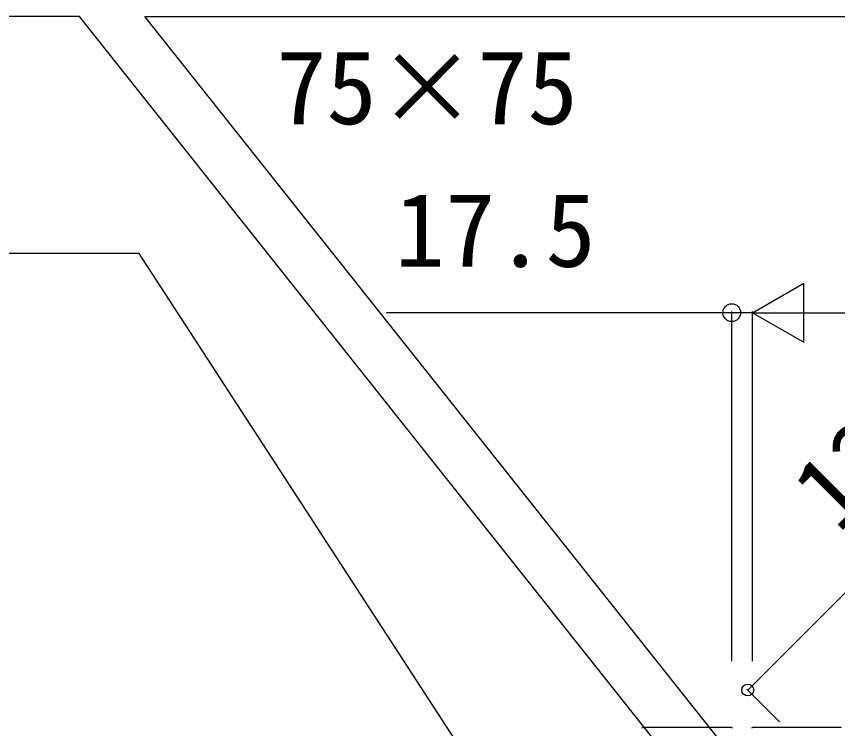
# Model space of a CAD drawing. Units: millimetres, scale not verified. Extents: x -4375 to 4375, y -6502 to 6475.
# Drawn here: x -463 to 229, y 1622 to 2223 of the extents above; entities that cross this region are included whole.
import ezdxf
from ezdxf.enums import TextEntityAlignment as Align

# ---------------------------------------------------------------- set-up
doc = ezdxf.new("R2010")
doc.units = ezdxf.units.MM
doc.header["$LTSCALE"] = 30
doc.layers.add('0-3_YKK_A1', color=4, linetype='Continuous')
doc.layers.add('0-4_YKK_D', color=6, linetype='Continuous')
doc.styles.add('ＭＳ ゴシック', font='')
doc.styles.get('ＭＳ ゴシック').set_extended_font_data('MS Gothic')

msp = doc.modelspace()

# ---------------------------------------------------------------- linework, layer by layer
at = {"layer": '0-3_YKK_A1'}
for p, q in [((139.79, 1623.2), (65.21, 1623.2)), ((232.29, 1623.2), (157.71, 1623.2))]:
    msp.add_line(p, q, dxfattribs=at)
for centre, start, end in [((65.21, 1622.2), 90, 177), ((139.79, 1622.2), 3, 90), ((157.71, 1622.2), 90, 177)]:
    msp.add_arc(centre, 1, start, end, dxfattribs=at)
at = {"layer": '0-4_YKK_D'}
for p, q in [((157.53, 1973.2), (200.83, 1998.2)), ((200.83, 1948.2), (200.83, 1998.2)), ((140.03, 1679.2), (140.03, 1974.2)), ((157.53, 1679.2), (157.53, 1974.2)), ((157.53, 1679.2), (157.53, 1974.2)), ((140.03, 1973.2), (-151.22, 1973.2)), ((157.53, 1973.2), (140.03, 1973.2)), ((157.53, 1973.2), (187.53, 1973.2)), ((157.53, 1973.2), (200.83, 1948.2)), ((157.53, 1973.2), (244.13, 1973.2)), ((207.53, 1973.2), (797.53, 1973.2)), ((180.39, 1627.91), (152.82, 1655.48))]:
    msp.add_line(p, q, dxfattribs=at)
for points in [[(153.76, 1512.9), (-410.06, 2223.2), (-1293.43, 2223.2)], [(140.03, 1599.59), (-354.98, 2223.2), (696.67, 2223.2)], [(-64.65, 1568.61), (-359.87, 2023.2), (-769.97, 2023.2)], [(153.53, 1654.77), (238.38, 1739.62), (399.65, 1900.89)]]:
    msp.add_lwpolyline(points, dxfattribs=at)
for centre, radius in [((140.03, 1973.2), 7.5), ((153.53, 1654.77), 5)]:
    msp.add_circle(centre, radius, dxfattribs=at)

# ---------------------------------------------------------------- texts
at = {"layer": '0-4_YKK_D', "style": 'ＭＳ ゴシック'}
for s, p in [('75×75', (-244.18, 2113.57)), ('17.5', (-144.26, 1993.2))]:
    msp.add_text(s, height=62.32, dxfattribs=at).set_placement(p, align=Align.BOTTOM_LEFT)
msp.add_text('120', height=62.32, rotation=45, dxfattribs=at).set_placement((243.3, 1772.83), align=Align.BOTTOM_LEFT)

doc.saveas('drawing.dxf')
